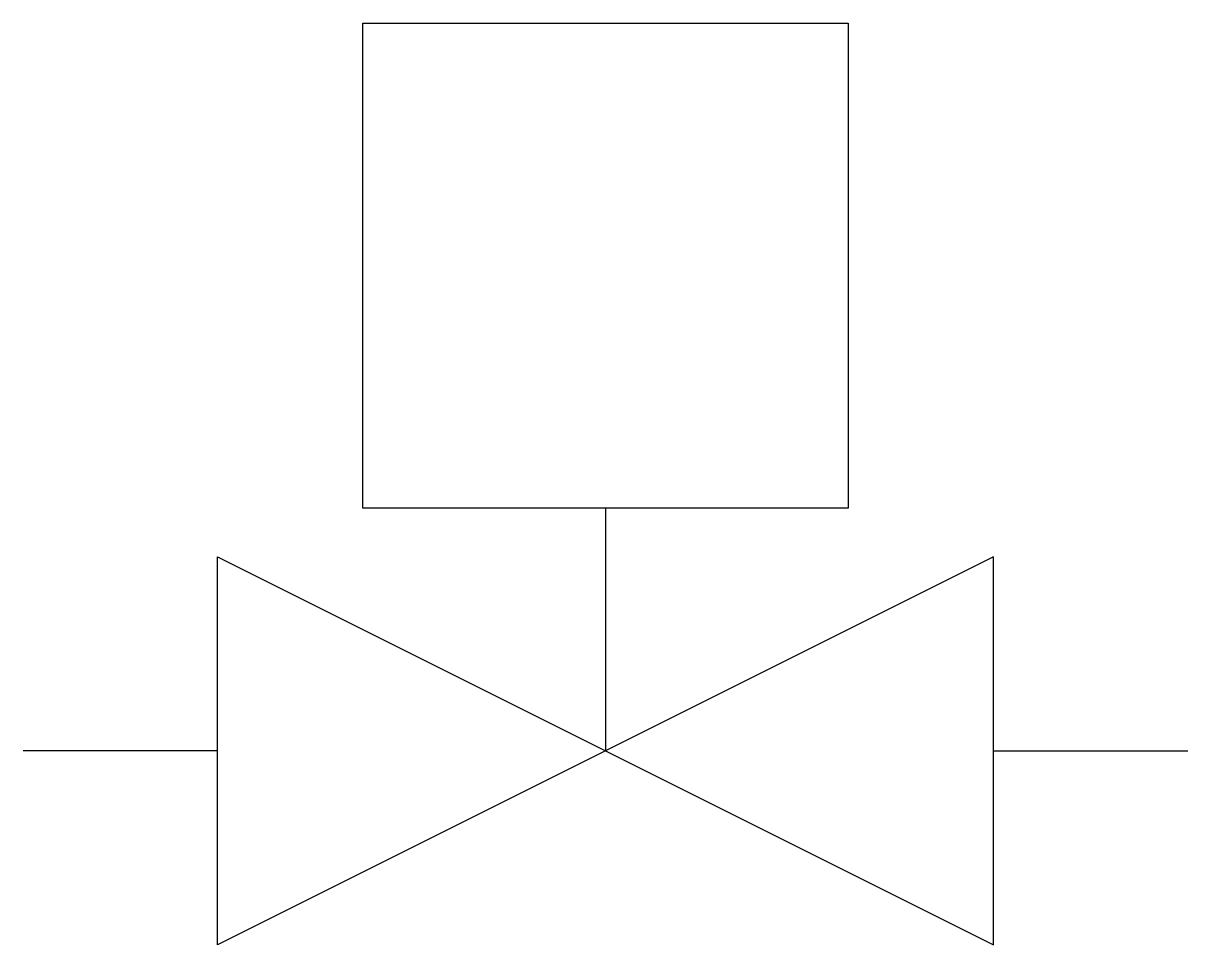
# Model space of a CAD drawing. Header units: millimetres. Extents: x -2.4 to 2.4, y -2.8 to 1.
import ezdxf

# ---------------------------------------------------------------- set-up
doc = ezdxf.new("R2010")
doc.units = ezdxf.units.MM
doc.layers.add('jidou1', color=3, linetype='Continuous')
doc.layers.add('KEISO', color=7, linetype='Continuous')

# ---------------------------------------------------------------- blocks, each defined once
blk = doc.blocks.new('MV4')
at = {"layer": 'KEISO', "color": 3}
for p, q in [((0, -1), (0, -2)), ((-1.6, -2.8), (-1.6, -1.2)), ((1.6, -2.8), (1.6, -1.2)), ((-1.6, -2), (-2.4, -2)), ((1.6, -2), (2.4, -2))]:
    blk.add_line(p, q, dxfattribs=at)
for points in [[(-1, -1), (-1, 1), (1, 1), (1, -1), (-1, -1)], [(-1.6, -1.2), (0, -2), (-1.6, -2.8)], [(1.6, -1.2), (0, -2), (1.6, -2.8)]]:
    blk.add_lwpolyline(points, dxfattribs=at)

msp = doc.modelspace()

# ---------------------------------------------------------------- block references
at = {"layer": 'jidou1', "color": 3, "linetype": 'Continuous'}
msp.add_blockref('MV4', (0, 0), dxfattribs=at)

doc.saveas('drawing.dxf')
